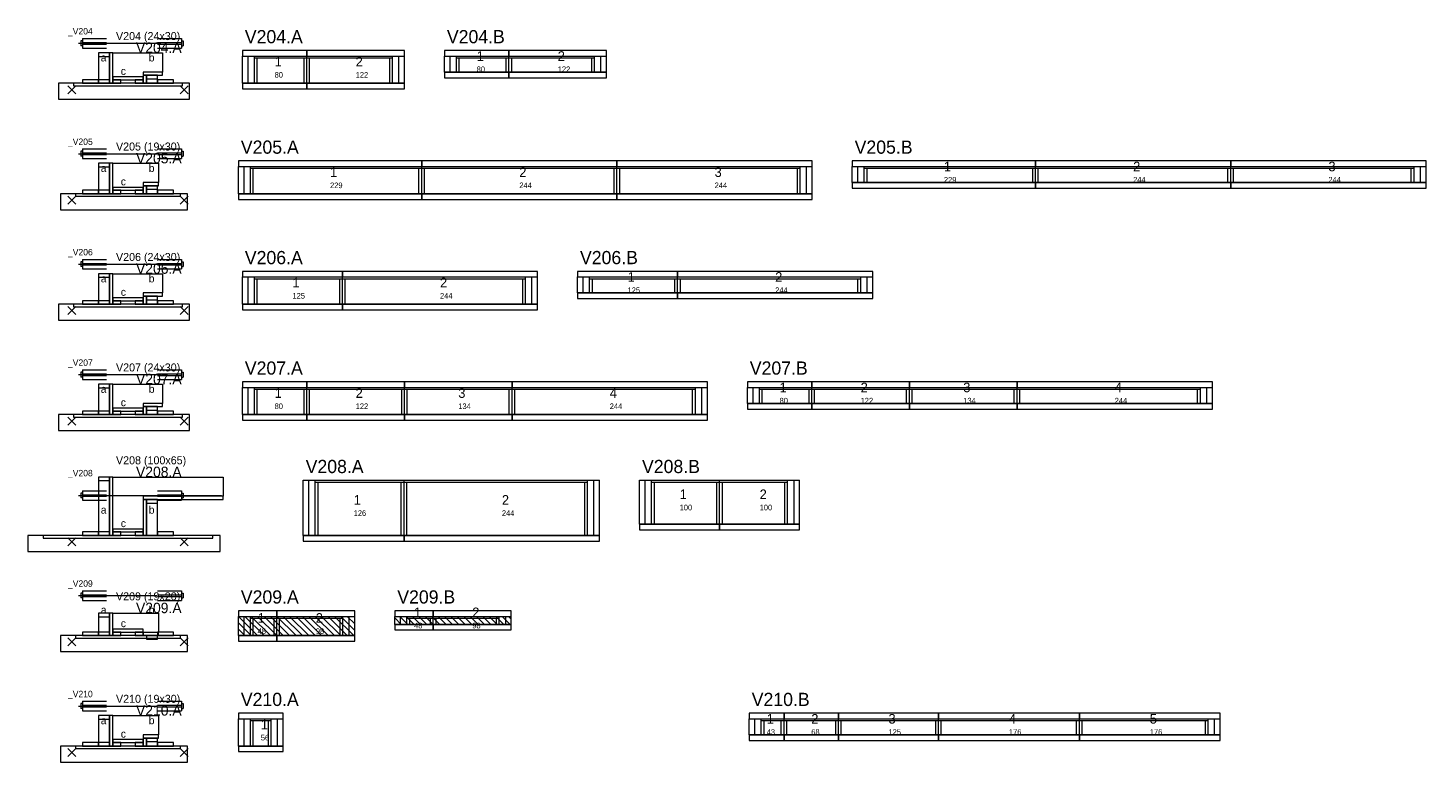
# Model space of a CAD drawing. Header units: metres. Extents: x -10 to 74425, y -2037 to 26.
# Drawn here: x 25962 to 27709, y -2008 to -1091 of the extents above; entities that cross this region are included whole.
import ezdxf

# ---------------------------------------------------------------- set-up
doc = ezdxf.new("R2010")
doc.units = ezdxf.units.M
doc.layers.add('LABELS', color=3, linetype='Continuous')
doc.layers.add('VIGAS', color=7, linetype='Continuous')

msp = doc.modelspace()

# ---------------------------------------------------------------- linework, layer by layer
at = {"layer": 'VIGAS'}
for p, q in [((26024.8, -1110), (26127.8, -1110)), ((26027.8, -1107), (26027.8, -1113)), ((26029.8, -1107), (26027.8, -1107)), ((26029.8, -1113), (26027.8, -1113)), ((26029.8, -1104), (26059.8, -1104)), ((26029.8, -1104), (26029.8, -1116)), ((26029.8, -1109), (26059.8, -1109)), ((26029.8, -1111), (26059.8, -1111)), ((26029.8, -1116), (26059.8, -1116)), ((26123.8, -1104), (26153.8, -1104)), ((26123.8, -1109), (26153.8, -1109)), ((26123.8, -1111), (26153.8, -1111)), ((26123.8, -1116), (26153.8, -1116)), ((26153.8, -1104), (26153.8, -1116)), ((26153.8, -1107), (26155.8, -1107)), ((26153.8, -1113), (26155.8, -1113)), ((26155.8, -1107), (26155.8, -1113)), ((26229.8, -1126), (26310.3, -1126)), ((26229.8, -1160), (26229.8, -1126)), ((26236.8, -1160), (26236.8, -1126)), ((26244.8, -1160), (26244.8, -1126)), ((26244.8, -1128.2), (26310.3, -1128.2)), ((26248.3, -1160), (26248.3, -1128.2)), ((26306.8, -1160), (26306.8, -1128.2)), ((26310.3, -1160), (26310.3, -1126)), ((26310.3, -1160), (26310.3, -1126)), ((26310.3, -1126), (26432.3, -1126)), ((26310.3, -1160), (26310.3, -1126)), ((26310.3, -1160), (26310.3, -1126)), ((26310.3, -1160), (26310.3, -1126)), ((26310.3, -1128.2), (26417.3, -1128.2)), ((26313.8, -1160), (26313.8, -1128.2)), ((26413.8, -1160), (26413.8, -1128.2)), ((26417.3, -1160), (26417.3, -1126)), ((26425.3, -1160), (26425.3, -1126)), ((26432.3, -1160), (26432.3, -1126)), ((26482.3, -1126), (26562.8, -1126)), ((26482.3, -1146), (26482.3, -1126)), ((26489.3, -1146), (26489.3, -1126)), ((26497.3, -1146), (26497.3, -1126)), ((26497.3, -1128.2), (26562.8, -1128.2)), ((26500.8, -1146), (26500.8, -1128.2)), ((26559.3, -1146), (26559.3, -1128.2)), ((26562.8, -1146), (26562.8, -1126)), ((26562.8, -1146), (26562.8, -1126)), ((26562.8, -1126), (26684.8, -1126)), ((26562.8, -1146), (26562.8, -1126)), ((26562.8, -1146), (26562.8, -1126)), ((26562.8, -1146), (26562.8, -1126)), ((26562.8, -1128.2), (26669.8, -1128.2)), ((26566.3, -1146), (26566.3, -1128.2)), ((26666.3, -1146), (26666.3, -1128.2)), ((26669.8, -1146), (26669.8, -1126)), ((26677.8, -1146), (26677.8, -1126)), ((26684.8, -1146), (26684.8, -1126)), ((26482.3, -1146), (26562.8, -1146)), ((26497.3, -1146), (26500.8, -1146)), ((26559.3, -1146), (26562.8, -1146)), ((26562.8, -1146), (26684.8, -1146)), ((26562.8, -1146), (26566.3, -1146)), ((26666.3, -1146), (26669.8, -1146)), ((26011.8, -1173), (26021.8, -1163)), ((26011.8, -1163), (26021.8, -1173)), ((26151.8, -1173), (26161.8, -1163)), ((26151.8, -1163), (26161.8, -1173)), ((26229.8, -1160), (26310.3, -1160)), ((26244.8, -1160), (26248.3, -1160)), ((26306.8, -1160), (26310.3, -1160)), ((26310.3, -1160), (26432.3, -1160)), ((26310.3, -1160), (26313.8, -1160)), ((26413.8, -1160), (26417.3, -1160)), ((26024.8, -1248), (26122.8, -1248)), ((26027.8, -1245), (26027.8, -1251)), ((26029.8, -1245), (26027.8, -1245)), ((26029.8, -1251), (26027.8, -1251)), ((26029.8, -1242), (26059.8, -1242)), ((26029.8, -1242), (26029.8, -1254)), ((26029.8, -1247), (26059.8, -1247)), ((26029.8, -1249), (26059.8, -1249)), ((26029.8, -1254), (26059.8, -1254)), ((26123.8, -1242), (26153.8, -1242)), ((26123.8, -1247), (26153.8, -1247)), ((26123.8, -1249), (26153.8, -1249)), ((26123.8, -1254), (26153.8, -1254)), ((26153.8, -1242), (26153.8, -1254)), ((26153.8, -1245), (26155.8, -1245)), ((26153.8, -1251), (26155.8, -1251)), ((26155.8, -1245), (26155.8, -1251)), ((26224.8, -1264), (26453.8, -1264)), ((26224.8, -1298), (26224.8, -1264)), ((26231.8, -1298), (26231.8, -1264)), ((26239.8, -1298), (26239.8, -1264)), ((26239.8, -1266.2), (26453.8, -1266.2)), ((26243.3, -1298), (26243.3, -1266.2)), ((26450.3, -1298), (26450.3, -1266.2)), ((26453.8, -1298), (26453.8, -1264)), ((26453.8, -1298), (26453.8, -1264)), ((26453.8, -1264), (26697.8, -1264)), ((26453.8, -1298), (26453.8, -1264)), ((26453.8, -1298), (26453.8, -1264)), ((26453.8, -1298), (26453.8, -1264)), ((26453.8, -1266.2), (26697.8, -1266.2)), ((26457.3, -1298), (26457.3, -1266.2)), ((26694.3, -1298), (26694.3, -1266.2)), ((26697.8, -1298), (26697.8, -1264)), ((26697.8, -1298), (26697.8, -1264)), ((26697.8, -1264), (26941.8, -1264)), ((26697.8, -1298), (26697.8, -1264)), ((26697.8, -1298), (26697.8, -1264)), ((26697.8, -1298), (26697.8, -1264)), ((26697.8, -1266.2), (26926.8, -1266.2)), ((26701.3, -1298), (26701.3, -1266.2)), ((26923.3, -1298), (26923.3, -1266.2)), ((26926.8, -1298), (26926.8, -1264)), ((26934.8, -1298), (26934.8, -1264)), ((26941.8, -1298), (26941.8, -1264)), ((26991.8, -1264), (27220.8, -1264)), ((26991.8, -1284), (26991.8, -1264)), ((26998.8, -1284), (26998.8, -1264)), ((27006.8, -1284), (27006.8, -1264)), ((27006.8, -1266.2), (27220.8, -1266.2)), ((27010.3, -1284), (27010.3, -1266.2)), ((27217.3, -1284), (27217.3, -1266.2)), ((27220.8, -1284), (27220.8, -1264)), ((27220.8, -1284), (27220.8, -1264)), ((27220.8, -1264), (27464.8, -1264)), ((27220.8, -1284), (27220.8, -1264)), ((27220.8, -1284), (27220.8, -1264)), ((27220.8, -1284), (27220.8, -1264)), ((27220.8, -1266.2), (27464.8, -1266.2)), ((27224.3, -1284), (27224.3, -1266.2)), ((27461.3, -1284), (27461.3, -1266.2)), ((27464.8, -1284), (27464.8, -1264)), ((27464.8, -1284), (27464.8, -1264)), ((27464.8, -1264), (27708.8, -1264)), ((27464.8, -1284), (27464.8, -1264)), ((27464.8, -1284), (27464.8, -1264)), ((27464.8, -1284), (27464.8, -1264)), ((27464.8, -1266.2), (27693.8, -1266.2)), ((27468.3, -1284), (27468.3, -1266.2)), ((27690.3, -1284), (27690.3, -1266.2)), ((27693.8, -1284), (27693.8, -1264)), ((27701.8, -1284), (27701.8, -1264)), ((27708.8, -1284), (27708.8, -1264)), ((26991.8, -1284), (27220.8, -1284)), ((27006.8, -1284), (27010.3, -1284)), ((27217.3, -1284), (27220.8, -1284)), ((27220.8, -1284), (27464.8, -1284)), ((27220.8, -1284), (27224.3, -1284)), ((27461.3, -1284), (27464.8, -1284)), ((27464.8, -1284), (27708.8, -1284)), ((27464.8, -1284), (27468.3, -1284)), ((27690.3, -1284), (27693.8, -1284)), ((26011.8, -1311), (26021.8, -1301)), ((26011.8, -1301), (26021.8, -1311)), ((26151.8, -1311), (26161.8, -1301)), ((26151.8, -1301), (26161.8, -1311)), ((26224.8, -1298), (26453.8, -1298)), ((26239.8, -1298), (26243.3, -1298)), ((26450.3, -1298), (26453.8, -1298)), ((26453.8, -1298), (26697.8, -1298)), ((26453.8, -1298), (26457.3, -1298)), ((26694.3, -1298), (26697.8, -1298)), ((26697.8, -1298), (26941.8, -1298)), ((26697.8, -1298), (26701.3, -1298)), ((26923.3, -1298), (26926.8, -1298)), ((26029.8, -1380), (26059.8, -1380)), ((26029.8, -1380), (26029.8, -1392)), ((26123.8, -1380), (26153.8, -1380)), ((26153.8, -1380), (26153.8, -1392)), ((26024.8, -1386), (26127.8, -1386)), ((26027.8, -1383), (26027.8, -1389)), ((26029.8, -1383), (26027.8, -1383)), ((26029.8, -1389), (26027.8, -1389)), ((26029.8, -1385), (26059.8, -1385)), ((26029.8, -1387), (26059.8, -1387)), ((26029.8, -1392), (26059.8, -1392)), ((26123.8, -1385), (26153.8, -1385)), ((26123.8, -1387), (26153.8, -1387)), ((26123.8, -1392), (26153.8, -1392)), ((26153.8, -1383), (26155.8, -1383)), ((26153.8, -1389), (26155.8, -1389)), ((26155.8, -1383), (26155.8, -1389)), ((26229.8, -1402), (26354.8, -1402)), ((26229.8, -1436), (26229.8, -1402)), ((26236.8, -1436), (26236.8, -1402)), ((26244.8, -1436), (26244.8, -1402)), ((26244.8, -1404.2), (26354.8, -1404.2)), ((26248.3, -1436), (26248.3, -1404.2)), ((26351.3, -1436), (26351.3, -1404.2)), ((26354.8, -1436), (26354.8, -1402)), ((26354.8, -1436), (26354.8, -1402)), ((26354.8, -1402), (26598.6, -1402)), ((26354.8, -1436), (26354.8, -1402)), ((26354.8, -1436), (26354.8, -1402)), ((26354.8, -1436), (26354.8, -1402)), ((26354.8, -1404.2), (26583.6, -1404.2)), ((26358.3, -1436), (26358.3, -1404.2)), ((26580.1, -1436), (26580.1, -1404.2)), ((26583.6, -1436), (26583.6, -1402)), ((26591.6, -1436), (26591.6, -1402)), ((26598.6, -1436), (26598.6, -1402)), ((26648.6, -1402), (26773.6, -1402)), ((26648.6, -1422), (26648.6, -1402)), ((26655.6, -1422), (26655.6, -1402)), ((26663.6, -1422), (26663.6, -1402)), ((26663.6, -1404.2), (26773.6, -1404.2)), ((26667.1, -1422), (26667.1, -1404.2)), ((26770.1, -1422), (26770.1, -1404.2)), ((26773.6, -1422), (26773.6, -1402)), ((26773.6, -1422), (26773.6, -1402)), ((26773.6, -1402), (27017.4, -1402)), ((26773.6, -1422), (26773.6, -1402)), ((26773.6, -1422), (26773.6, -1402)), ((26773.6, -1422), (26773.6, -1402)), ((26773.6, -1404.2), (27002.4, -1404.2)), ((26777.1, -1422), (26777.1, -1404.2)), ((26998.9, -1422), (26998.9, -1404.2)), ((27002.4, -1422), (27002.4, -1402)), ((27010.4, -1422), (27010.4, -1402)), ((27017.4, -1422), (27017.4, -1402)), ((26648.6, -1422), (26773.6, -1422)), ((26663.6, -1422), (26667.1, -1422)), ((26770.1, -1422), (26773.6, -1422)), ((26773.6, -1422), (27017.4, -1422)), ((26773.6, -1422), (26777.1, -1422)), ((26998.9, -1422), (27002.4, -1422)), ((26011.8, -1449), (26021.8, -1439)), ((26011.8, -1439), (26021.8, -1449)), ((26151.8, -1449), (26161.8, -1439)), ((26151.8, -1439), (26161.8, -1449)), ((26229.8, -1436), (26354.8, -1436)), ((26244.8, -1436), (26248.3, -1436)), ((26351.3, -1436), (26354.8, -1436)), ((26354.8, -1436), (26598.6, -1436)), ((26354.8, -1436), (26358.3, -1436)), ((26580.1, -1436), (26583.6, -1436)), ((26029.8, -1518), (26059.8, -1518)), ((26029.8, -1518), (26029.8, -1530)), ((26123.8, -1518), (26153.8, -1518)), ((26153.8, -1518), (26153.8, -1530)), ((26024.8, -1524), (26127.8, -1524)), ((26027.8, -1521), (26027.8, -1527)), ((26029.8, -1521), (26027.8, -1521)), ((26029.8, -1527), (26027.8, -1527)), ((26029.8, -1523), (26059.8, -1523)), ((26029.8, -1525), (26059.8, -1525)), ((26029.8, -1530), (26059.8, -1530)), ((26123.8, -1523), (26153.8, -1523)), ((26123.8, -1525), (26153.8, -1525)), ((26123.8, -1530), (26153.8, -1530)), ((26153.8, -1521), (26155.8, -1521)), ((26153.8, -1527), (26155.8, -1527)), ((26155.8, -1521), (26155.8, -1527)), ((26229.8, -1540), (26310.3, -1540)), ((26229.8, -1574), (26229.8, -1540)), ((26236.8, -1574), (26236.8, -1540)), ((26244.8, -1574), (26244.8, -1540)), ((26244.8, -1542.2), (26310.3, -1542.2)), ((26248.3, -1574), (26248.3, -1542.2)), ((26306.8, -1574), (26306.8, -1542.2)), ((26310.3, -1574), (26310.3, -1540)), ((26310.3, -1574), (26310.3, -1540)), ((26310.3, -1540), (26432.3, -1540)), ((26310.3, -1574), (26310.3, -1540)), ((26310.3, -1574), (26310.3, -1540)), ((26310.3, -1574), (26310.3, -1540)), ((26310.3, -1542.2), (26432.3, -1542.2)), ((26313.8, -1574), (26313.8, -1542.2)), ((26428.8, -1574), (26428.8, -1542.2)), ((26432.3, -1574), (26432.3, -1540)), ((26432.3, -1574), (26432.3, -1540)), ((26432.3, -1540), (26566.8, -1540)), ((26432.3, -1574), (26432.3, -1540)), ((26432.3, -1574), (26432.3, -1540)), ((26432.3, -1574), (26432.3, -1540)), ((26432.3, -1542.2), (26566.8, -1542.2)), ((26435.8, -1574), (26435.8, -1542.2)), ((26563.3, -1574), (26563.3, -1542.2)), ((26566.8, -1574), (26566.8, -1540)), ((26566.8, -1574), (26566.8, -1540)), ((26566.8, -1540), (26810.8, -1540)), ((26566.8, -1574), (26566.8, -1540)), ((26566.8, -1574), (26566.8, -1540)), ((26566.8, -1574), (26566.8, -1540)), ((26566.8, -1542.2), (26795.8, -1542.2)), ((26570.3, -1574), (26570.3, -1542.2)), ((26792.3, -1574), (26792.3, -1542.2)), ((26795.8, -1574), (26795.8, -1540)), ((26803.8, -1574), (26803.8, -1540)), ((26810.8, -1574), (26810.8, -1540)), ((26860.8, -1540), (26941.3, -1540)), ((26860.8, -1560), (26860.8, -1540)), ((26867.8, -1560), (26867.8, -1540)), ((26875.8, -1560), (26875.8, -1540)), ((26875.8, -1542.2), (26941.3, -1542.2)), ((26879.3, -1560), (26879.3, -1542.2)), ((26937.8, -1560), (26937.8, -1542.2)), ((26941.3, -1560), (26941.3, -1540)), ((26941.3, -1560), (26941.3, -1540)), ((26941.3, -1540), (27063.3, -1540)), ((26941.3, -1560), (26941.3, -1540)), ((26941.3, -1560), (26941.3, -1540)), ((26941.3, -1560), (26941.3, -1540)), ((26941.3, -1542.2), (27063.3, -1542.2)), ((26944.8, -1560), (26944.8, -1542.2)), ((27059.8, -1560), (27059.8, -1542.2)), ((27063.3, -1560), (27063.3, -1540)), ((27063.3, -1560), (27063.3, -1540)), ((27063.3, -1540), (27197.8, -1540)), ((27063.3, -1560), (27063.3, -1540)), ((27063.3, -1560), (27063.3, -1540)), ((27063.3, -1560), (27063.3, -1540)), ((27063.3, -1542.2), (27197.8, -1542.2)), ((27066.8, -1560), (27066.8, -1542.2)), ((27194.3, -1560), (27194.3, -1542.2)), ((27197.8, -1560), (27197.8, -1540)), ((27197.8, -1560), (27197.8, -1540)), ((27197.8, -1540), (27441.8, -1540)), ((27197.8, -1560), (27197.8, -1540)), ((27197.8, -1560), (27197.8, -1540)), ((27197.8, -1560), (27197.8, -1540)), ((27197.8, -1542.2), (27426.8, -1542.2)), ((27201.3, -1560), (27201.3, -1542.2)), ((27423.3, -1560), (27423.3, -1542.2)), ((27426.8, -1560), (27426.8, -1540)), ((27434.8, -1560), (27434.8, -1540)), ((27441.8, -1560), (27441.8, -1540)), ((26860.8, -1560), (26941.3, -1560)), ((26875.8, -1560), (26879.3, -1560)), ((26937.8, -1560), (26941.3, -1560)), ((26941.3, -1560), (27063.3, -1560)), ((26941.3, -1560), (26944.8, -1560)), ((27059.8, -1560), (27063.3, -1560)), ((27063.3, -1560), (27197.8, -1560)), ((27063.3, -1560), (27066.8, -1560)), ((27194.3, -1560), (27197.8, -1560)), ((27197.8, -1560), (27441.8, -1560)), ((27197.8, -1560), (27201.3, -1560)), ((27423.3, -1560), (27426.8, -1560)), ((26011.8, -1587), (26021.8, -1577)), ((26011.8, -1577), (26021.8, -1587)), ((26151.8, -1587), (26161.8, -1577)), ((26151.8, -1577), (26161.8, -1587)), ((26229.8, -1574), (26310.3, -1574)), ((26244.8, -1574), (26248.3, -1574)), ((26306.8, -1574), (26310.3, -1574)), ((26310.3, -1574), (26432.3, -1574)), ((26310.3, -1574), (26313.8, -1574)), ((26428.8, -1574), (26432.3, -1574)), ((26432.3, -1574), (26566.8, -1574)), ((26432.3, -1574), (26435.8, -1574)), ((26563.3, -1574), (26566.8, -1574)), ((26566.8, -1574), (26810.8, -1574)), ((26566.8, -1574), (26570.3, -1574)), ((26792.3, -1574), (26795.8, -1574)), ((26305.8, -1656), (26431.8, -1656)), ((26305.8, -1725), (26305.8, -1656)), ((26312.8, -1725), (26312.8, -1656)), ((26320.8, -1725), (26320.8, -1656)), ((26320.8, -1658.2), (26431.8, -1658.2)), ((26324.3, -1725), (26324.3, -1658.2)), ((26428.3, -1725), (26428.3, -1658.2)), ((26431.8, -1725), (26431.8, -1656)), ((26431.8, -1725), (26431.8, -1656)), ((26431.8, -1656), (26676.1, -1656)), ((26431.8, -1725), (26431.8, -1656)), ((26431.8, -1725), (26431.8, -1656)), ((26431.8, -1725), (26431.8, -1656)), ((26431.8, -1658.2), (26661.1, -1658.2)), ((26435.3, -1725), (26435.3, -1658.2)), ((26657.6, -1725), (26657.6, -1658.2)), ((26661.1, -1725), (26661.1, -1656)), ((26669.1, -1725), (26669.1, -1656)), ((26676.1, -1725), (26676.1, -1656)), ((26726.1, -1656), (26826.1, -1656)), ((26726.1, -1711), (26726.1, -1656)), ((26733.1, -1711), (26733.1, -1656)), ((26741.1, -1711), (26741.1, -1656)), ((26741.1, -1658.2), (26826.1, -1658.2)), ((26744.6, -1711), (26744.6, -1658.2)), ((26822.6, -1711), (26822.6, -1658.2)), ((26826.1, -1711), (26826.1, -1656)), ((26826.1, -1711), (26826.1, -1656)), ((26826.1, -1656), (26926.1, -1656)), ((26826.1, -1711), (26826.1, -1656)), ((26826.1, -1711), (26826.1, -1656)), ((26826.1, -1711), (26826.1, -1656)), ((26826.1, -1658.2), (26911.1, -1658.2)), ((26829.6, -1711), (26829.6, -1658.2)), ((26907.6, -1711), (26907.6, -1658.2)), ((26911.1, -1711), (26911.1, -1656)), ((26919.1, -1711), (26919.1, -1656)), ((26926.1, -1711), (26926.1, -1656)), ((26024.8, -1675), (26203.8, -1675)), ((26027.8, -1672), (26027.8, -1678)), ((26029.8, -1672), (26027.8, -1672)), ((26029.8, -1669), (26059.8, -1669)), ((26029.8, -1669), (26029.8, -1681)), ((26029.8, -1674), (26059.8, -1674)), ((26029.8, -1676), (26059.8, -1676)), ((26123.8, -1669), (26153.8, -1669)), ((26123.8, -1674), (26153.8, -1674)), ((26123.8, -1676), (26153.8, -1676)), ((26153.8, -1669), (26153.8, -1681)), ((26153.8, -1672), (26155.8, -1672)), ((26155.8, -1672), (26155.8, -1678)), ((26029.8, -1678), (26027.8, -1678)), ((26029.8, -1681), (26059.8, -1681)), ((26123.8, -1681), (26153.8, -1681)), ((26153.8, -1678), (26155.8, -1678)), ((26726.1, -1711), (26826.1, -1711)), ((26741.1, -1711), (26744.6, -1711)), ((26822.6, -1711), (26826.1, -1711)), ((26826.1, -1711), (26926.1, -1711)), ((26826.1, -1711), (26829.6, -1711)), ((26907.6, -1711), (26911.1, -1711)), ((26011.8, -1738), (26021.8, -1728)), ((26011.8, -1728), (26021.8, -1738)), ((26151.8, -1738), (26161.8, -1728)), ((26151.8, -1728), (26161.8, -1738)), ((26305.8, -1725), (26431.8, -1725)), ((26320.8, -1725), (26324.3, -1725)), ((26428.3, -1725), (26431.8, -1725)), ((26431.8, -1725), (26676.1, -1725)), ((26431.8, -1725), (26435.3, -1725)), ((26657.6, -1725), (26661.1, -1725)), ((26027.8, -1797), (26027.8, -1803)), ((26029.8, -1797), (26027.8, -1797)), ((26029.8, -1794), (26059.8, -1794)), ((26029.8, -1794), (26029.8, -1806)), ((26029.8, -1799), (26059.8, -1799)), ((26123.8, -1794), (26153.8, -1794)), ((26123.8, -1799), (26153.8, -1799)), ((26153.8, -1794), (26153.8, -1806)), ((26153.8, -1797), (26155.8, -1797)), ((26155.8, -1797), (26155.8, -1803)), ((26024.8, -1800), (26122.8, -1800)), ((26029.8, -1803), (26027.8, -1803)), ((26029.8, -1801), (26059.8, -1801)), ((26029.8, -1806), (26059.8, -1806)), ((26123.8, -1801), (26153.8, -1801)), ((26123.8, -1806), (26153.8, -1806)), ((26153.8, -1803), (26155.8, -1803)), ((26224.8, -1826), (26272.8, -1826)), ((26224.8, -1850), (26224.8, -1826)), ((26248.8, -1850), (26224.8, -1826)), ((26240.8, -1850), (26224.8, -1834)), ((26231.8, -1850), (26231.8, -1826)), ((26256.8, -1850), (26232.8, -1826)), ((26239.8, -1850), (26239.8, -1826)), ((26239.8, -1828.2), (26272.8, -1828.2)), ((26264.8, -1850), (26240.8, -1826)), ((26243.3, -1850), (26243.3, -1828.2)), ((26272.8, -1850), (26248.8, -1826)), ((26272.8, -1842), (26256.8, -1826)), ((26272.8, -1834), (26264.8, -1826)), ((26269.3, -1850), (26269.3, -1828.2)), ((26272.8, -1850), (26272.8, -1826)), ((26272.8, -1850), (26272.8, -1826)), ((26272.8, -1826), (26370.3, -1826)), ((26272.8, -1850), (26272.8, -1826)), ((26272.8, -1850), (26272.8, -1826)), ((26272.8, -1850), (26272.8, -1826)), ((26272.8, -1826), (26272.8, -1826)), ((26296.8, -1850), (26272.8, -1826)), ((26272.8, -1828.2), (26355.3, -1828.2)), ((26288.8, -1850), (26272.8, -1834)), ((26276.3, -1850), (26276.3, -1828.2)), ((26304.8, -1850), (26280.8, -1826)), ((26312.8, -1850), (26288.8, -1826)), ((26320.8, -1850), (26296.8, -1826)), ((26328.8, -1850), (26304.8, -1826)), ((26336.8, -1850), (26312.8, -1826)), ((26344.8, -1850), (26320.8, -1826)), ((26352.8, -1850), (26328.8, -1826)), ((26360.8, -1850), (26336.8, -1826)), ((26368.8, -1850), (26344.8, -1826)), ((26351.8, -1850), (26351.8, -1828.2)), ((26370.3, -1843.5), (26352.8, -1826)), ((26355.3, -1850), (26355.3, -1826)), ((26370.3, -1835.5), (26360.8, -1826)), ((26363.3, -1850), (26363.3, -1826)), ((26370.3, -1827.5), (26368.8, -1826)), ((26370.3, -1850), (26370.3, -1826)), ((26420.3, -1826), (26468.3, -1826)), ((26420.3, -1836), (26420.3, -1826)), ((26428.3, -1836), (26420.3, -1828)), ((26436.3, -1836), (26426.3, -1826)), ((26427.3, -1836), (26427.3, -1826)), ((26444.3, -1836), (26434.3, -1826)), ((26435.3, -1836), (26435.3, -1826)), ((26435.3, -1828.2), (26468.3, -1828.2)), ((26438.8, -1836), (26438.8, -1828.2)), ((26452.3, -1836), (26442.3, -1826)), ((26460.3, -1836), (26450.3, -1826)), ((26468.3, -1836), (26458.3, -1826)), ((26464.8, -1836), (26464.8, -1828.2)), ((26468.3, -1828), (26466.3, -1826)), ((26468.3, -1836), (26468.3, -1826)), ((26468.3, -1836), (26468.3, -1826)), ((26468.3, -1826), (26565.8, -1826)), ((26468.3, -1836), (26468.3, -1826)), ((26468.3, -1836), (26468.3, -1826)), ((26468.3, -1836), (26468.3, -1826)), ((26476.3, -1836), (26468.3, -1828)), ((26468.3, -1828.2), (26550.8, -1828.2)), ((26471.8, -1836), (26471.8, -1828.2)), ((26484.3, -1836), (26474.3, -1826)), ((26492.3, -1836), (26482.3, -1826)), ((26500.3, -1836), (26490.3, -1826)), ((26508.3, -1836), (26498.3, -1826)), ((26516.3, -1836), (26506.3, -1826)), ((26524.3, -1836), (26514.3, -1826)), ((26532.3, -1836), (26522.3, -1826)), ((26540.3, -1836), (26530.3, -1826)), ((26548.3, -1836), (26538.3, -1826)), ((26556.3, -1836), (26546.3, -1826)), ((26547.3, -1836), (26547.3, -1828.2)), ((26550.8, -1836), (26550.8, -1826)), ((26564.3, -1836), (26554.3, -1826)), ((26558.8, -1836), (26558.8, -1826)), ((26565.8, -1829.5), (26562.3, -1826)), ((26565.8, -1836), (26565.8, -1826)), ((26232.8, -1850), (26224.8, -1842)), ((26224.8, -1850), (26272.8, -1850)), ((26224.8, -1850), (26224.8, -1850)), ((26239.8, -1850), (26243.3, -1850)), ((26269.3, -1850), (26272.8, -1850)), ((26280.8, -1850), (26272.8, -1842)), ((26272.8, -1850), (26370.3, -1850)), ((26272.8, -1850), (26276.3, -1850)), ((26272.8, -1850), (26272.8, -1850)), ((26351.8, -1850), (26355.3, -1850)), ((26420.3, -1836), (26468.3, -1836)), ((26420.3, -1836), (26420.3, -1836)), ((26435.3, -1836), (26438.8, -1836)), ((26464.8, -1836), (26468.3, -1836)), ((26468.3, -1836), (26565.8, -1836)), ((26468.3, -1836), (26471.8, -1836)), ((26468.3, -1836), (26468.3, -1836)), ((26547.3, -1836), (26550.8, -1836)), ((26011.8, -1863), (26021.8, -1853)), ((26011.8, -1853), (26021.8, -1863)), ((26151.8, -1863), (26161.8, -1853)), ((26151.8, -1853), (26161.8, -1863)), ((26024.8, -1938), (26122.8, -1938)), ((26027.8, -1935), (26027.8, -1941)), ((26029.8, -1935), (26027.8, -1935)), ((26029.8, -1932), (26059.8, -1932)), ((26029.8, -1932), (26029.8, -1944)), ((26029.8, -1937), (26059.8, -1937)), ((26029.8, -1939), (26059.8, -1939)), ((26123.8, -1932), (26153.8, -1932)), ((26123.8, -1937), (26153.8, -1937)), ((26123.8, -1939), (26153.8, -1939)), ((26153.8, -1932), (26153.8, -1944)), ((26153.8, -1935), (26155.8, -1935)), ((26155.8, -1935), (26155.8, -1941)), ((26029.8, -1941), (26027.8, -1941)), ((26029.8, -1944), (26059.8, -1944)), ((26123.8, -1944), (26153.8, -1944)), ((26153.8, -1941), (26155.8, -1941)), ((26224.8, -1954), (26280.8, -1954)), ((26224.8, -1988), (26224.8, -1954)), ((26231.8, -1988), (26231.8, -1954)), ((26239.8, -1988), (26239.8, -1954)), ((26239.8, -1956.2), (26265.8, -1956.2)), ((26243.3, -1988), (26243.3, -1956.2)), ((26262.3, -1988), (26262.3, -1956.2)), ((26265.8, -1988), (26265.8, -1954)), ((26273.8, -1988), (26273.8, -1954)), ((26280.8, -1988), (26280.8, -1954)), ((26863.2, -1954), (26906.6, -1954)), ((26863.2, -1974), (26863.2, -1954)), ((26870.2, -1974), (26870.2, -1954)), ((26878.2, -1974), (26878.2, -1954)), ((26878.2, -1956.2), (26906.6, -1956.2)), ((26881.7, -1974), (26881.7, -1956.2)), ((26903.1, -1974), (26903.1, -1956.2)), ((26906.6, -1974), (26906.6, -1954)), ((26906.6, -1974), (26906.6, -1954)), ((26906.6, -1954), (26974.6, -1954)), ((26906.6, -1974), (26906.6, -1954)), ((26906.6, -1974), (26906.6, -1954)), ((26906.6, -1974), (26906.6, -1954)), ((26906.6, -1956.2), (26974.6, -1956.2)), ((26910.1, -1974), (26910.1, -1956.2)), ((26971.1, -1974), (26971.1, -1956.2)), ((26974.6, -1974), (26974.6, -1954)), ((26974.6, -1974), (26974.6, -1954)), ((26974.6, -1954), (27099.6, -1954)), ((26974.6, -1974), (26974.6, -1954)), ((26974.6, -1974), (26974.6, -1954)), ((26974.6, -1974), (26974.6, -1954)), ((26974.6, -1956.2), (27099.6, -1956.2)), ((26978.1, -1974), (26978.1, -1956.2)), ((27096.1, -1974), (27096.1, -1956.2)), ((27099.6, -1974), (27099.6, -1954)), ((27099.6, -1974), (27099.6, -1954)), ((27099.6, -1954), (27275.6, -1954)), ((27099.6, -1974), (27099.6, -1954)), ((27099.6, -1974), (27099.6, -1954)), ((27099.6, -1974), (27099.6, -1954)), ((27099.6, -1956.2), (27275.6, -1956.2)), ((27103.1, -1974), (27103.1, -1956.2)), ((27272.1, -1974), (27272.1, -1956.2)), ((27275.6, -1974), (27275.6, -1954)), ((27275.6, -1974), (27275.6, -1954)), ((27275.6, -1954), (27451.6, -1954)), ((27275.6, -1974), (27275.6, -1954)), ((27275.6, -1974), (27275.6, -1954)), ((27275.6, -1974), (27275.6, -1954)), ((27275.6, -1956.2), (27436.6, -1956.2)), ((27279.1, -1974), (27279.1, -1956.2)), ((27433.1, -1974), (27433.1, -1956.2)), ((27436.6, -1974), (27436.6, -1954)), ((27444.6, -1974), (27444.6, -1954)), ((27451.6, -1974), (27451.6, -1954)), ((26863.2, -1974), (26906.6, -1974)), ((26878.2, -1974), (26881.7, -1974)), ((26903.1, -1974), (26906.6, -1974)), ((26906.6, -1974), (26974.6, -1974)), ((26906.6, -1974), (26910.1, -1974)), ((26971.1, -1974), (26974.6, -1974)), ((26974.6, -1974), (27099.6, -1974)), ((26974.6, -1974), (26978.1, -1974)), ((27096.1, -1974), (27099.6, -1974)), ((27099.6, -1974), (27275.6, -1974)), ((27099.6, -1974), (27103.1, -1974)), ((27272.1, -1974), (27275.6, -1974)), ((27275.6, -1974), (27451.6, -1974)), ((27275.6, -1974), (27279.1, -1974)), ((27433.1, -1974), (27436.6, -1974)), ((26011.8, -2001), (26021.8, -1991)), ((26011.8, -1991), (26021.8, -2001)), ((26151.8, -2001), (26161.8, -1991)), ((26151.8, -1991), (26161.8, -2001)), ((26224.8, -1988), (26280.8, -1988)), ((26239.8, -1988), (26243.3, -1988)), ((26262.3, -1988), (26265.8, -1988))]:
    msp.add_line(p, q, dxfattribs=at)
for points in [[(26049.8, -1160), (26063.8, -1160), (26063.8, -1122), (26049.8, -1122)], [(26049.8, -1126.4), (26063.8, -1126.4), (26063.8, -1122), (26049.8, -1122)], [(26063.8, -1160), (26067.8, -1160), (26067.8, -1122), (26063.8, -1122)], [(26067.8, -1152), (26067.8, -1122), (26129.8, -1122), (26129.8, -1146), (26105.8, -1146), (26105.8, -1152)], [(26229.8, -1126), (26310.3, -1126), (26310.3, -1119), (26229.8, -1119)], [(26310.3, -1126), (26432.3, -1126), (26432.3, -1119), (26310.3, -1119)], [(26482.3, -1126), (26562.8, -1126), (26562.8, -1119), (26482.3, -1119)], [(26562.8, -1126), (26684.8, -1126), (26684.8, -1119), (26562.8, -1119)], [(26067.8, -1155.6), (26105.8, -1155.6), (26105.8, -1152), (26067.8, -1152)], [(26105.8, -1150), (26129.8, -1150), (26129.8, -1146), (26105.8, -1146)], [(26105.8, -1160), (26109.8, -1160), (26109.8, -1150), (26105.8, -1150)], [(26109.8, -1160), (26123.8, -1160), (26123.8, -1150), (26109.8, -1150)], [(26109.8, -1154.4), (26123.8, -1154.4), (26123.8, -1150), (26109.8, -1150)], [(26482.3, -1153), (26562.8, -1153), (26562.8, -1146), (26482.3, -1146)], [(26562.8, -1153), (26684.8, -1153), (26684.8, -1146), (26562.8, -1146)], [(25999.8, -1180), (26163.8, -1180), (26163.8, -1160), (25999.8, -1160)], [(26018.8, -1163.2), (26154.8, -1163.2), (26154.8, -1160), (26018.8, -1160)], [(26029.8, -1160), (26049.8, -1160), (26049.8, -1155.6), (26029.8, -1155.6)], [(26049.8, -1160), (26063.8, -1160), (26063.8, -1155.6), (26049.8, -1155.6)], [(26067.8, -1160), (26077.8, -1160), (26077.8, -1155.6), (26067.8, -1155.6)], [(26095.8, -1160), (26105.8, -1160), (26105.8, -1155.6), (26095.8, -1155.6)], [(26123.8, -1160), (26143.8, -1160), (26143.8, -1155.6), (26123.8, -1155.6)], [(26229.8, -1167), (26310.3, -1167), (26310.3, -1160), (26229.8, -1160)], [(26310.3, -1167), (26432.3, -1167), (26432.3, -1160), (26310.3, -1160)], [(26224.8, -1264), (26453.8, -1264), (26453.8, -1257), (26224.8, -1257)], [(26453.8, -1264), (26697.8, -1264), (26697.8, -1257), (26453.8, -1257)], [(26697.8, -1264), (26941.8, -1264), (26941.8, -1257), (26697.8, -1257)], [(26991.8, -1264), (27220.8, -1264), (27220.8, -1257), (26991.8, -1257)], [(27220.8, -1264), (27464.8, -1264), (27464.8, -1257), (27220.8, -1257)], [(27464.8, -1264), (27708.8, -1264), (27708.8, -1257), (27464.8, -1257)], [(26049.8, -1298), (26063.8, -1298), (26063.8, -1260), (26049.8, -1260)], [(26049.8, -1264.4), (26063.8, -1264.4), (26063.8, -1260), (26049.8, -1260)], [(26063.8, -1298), (26067.8, -1298), (26067.8, -1260), (26063.8, -1260)], [(26067.8, -1290), (26067.8, -1260), (26124.8, -1260), (26124.8, -1284), (26105.8, -1284), (26105.8, -1290)], [(26067.8, -1293.6), (26105.8, -1293.6), (26105.8, -1290), (26067.8, -1290)], [(26105.8, -1288), (26124.8, -1288), (26124.8, -1284), (26105.8, -1284)], [(26105.8, -1298), (26109.8, -1298), (26109.8, -1288), (26105.8, -1288)], [(26109.8, -1298), (26123.8, -1298), (26123.8, -1288), (26109.8, -1288)], [(26109.8, -1292.4), (26123.8, -1292.4), (26123.8, -1288), (26109.8, -1288)], [(26991.8, -1291), (27220.8, -1291), (27220.8, -1284), (26991.8, -1284)], [(27220.8, -1291), (27464.8, -1291), (27464.8, -1284), (27220.8, -1284)], [(27464.8, -1291), (27708.8, -1291), (27708.8, -1284), (27464.8, -1284)], [(26002.3, -1318), (26161.3, -1318), (26161.3, -1298), (26002.3, -1298)], [(26021.3, -1301.2), (26152.3, -1301.2), (26152.3, -1298), (26021.3, -1298)], [(26029.8, -1298), (26049.8, -1298), (26049.8, -1293.6), (26029.8, -1293.6)], [(26049.8, -1298), (26063.8, -1298), (26063.8, -1293.6), (26049.8, -1293.6)], [(26067.8, -1298), (26077.8, -1298), (26077.8, -1293.6), (26067.8, -1293.6)], [(26095.8, -1298), (26105.8, -1298), (26105.8, -1293.6), (26095.8, -1293.6)], [(26123.8, -1298), (26143.8, -1298), (26143.8, -1293.6), (26123.8, -1293.6)], [(26224.8, -1305), (26453.8, -1305), (26453.8, -1298), (26224.8, -1298)], [(26453.8, -1305), (26697.8, -1305), (26697.8, -1298), (26453.8, -1298)], [(26697.8, -1305), (26941.8, -1305), (26941.8, -1298), (26697.8, -1298)], [(26229.8, -1402), (26354.8, -1402), (26354.8, -1395), (26229.8, -1395)], [(26354.8, -1402), (26598.6, -1402), (26598.6, -1395), (26354.8, -1395)], [(26648.6, -1402), (26773.6, -1402), (26773.6, -1395), (26648.6, -1395)], [(26773.6, -1402), (27017.4, -1402), (27017.4, -1395), (26773.6, -1395)], [(26049.8, -1436), (26063.8, -1436), (26063.8, -1398), (26049.8, -1398)], [(26049.8, -1402.4), (26063.8, -1402.4), (26063.8, -1398), (26049.8, -1398)], [(26063.8, -1436), (26067.8, -1436), (26067.8, -1398), (26063.8, -1398)], [(26067.8, -1428), (26067.8, -1398), (26129.8, -1398), (26129.8, -1422), (26105.8, -1422), (26105.8, -1428)], [(26029.8, -1436), (26049.8, -1436), (26049.8, -1431.6), (26029.8, -1431.6)], [(26049.8, -1436), (26063.8, -1436), (26063.8, -1431.6), (26049.8, -1431.6)], [(26067.8, -1431.6), (26105.8, -1431.6), (26105.8, -1428), (26067.8, -1428)], [(26067.8, -1436), (26077.8, -1436), (26077.8, -1431.6), (26067.8, -1431.6)], [(26095.8, -1436), (26105.8, -1436), (26105.8, -1431.6), (26095.8, -1431.6)], [(26105.8, -1426), (26129.8, -1426), (26129.8, -1422), (26105.8, -1422)], [(26105.8, -1436), (26109.8, -1436), (26109.8, -1426), (26105.8, -1426)], [(26109.8, -1436), (26123.8, -1436), (26123.8, -1426), (26109.8, -1426)], [(26109.8, -1430.4), (26123.8, -1430.4), (26123.8, -1426), (26109.8, -1426)], [(26123.8, -1436), (26143.8, -1436), (26143.8, -1431.6), (26123.8, -1431.6)], [(26648.6, -1429), (26773.6, -1429), (26773.6, -1422), (26648.6, -1422)], [(26773.6, -1429), (27017.4, -1429), (27017.4, -1422), (26773.6, -1422)], [(25999.8, -1456), (26163.8, -1456), (26163.8, -1436), (25999.8, -1436)], [(26018.8, -1439.2), (26154.8, -1439.2), (26154.8, -1436), (26018.8, -1436)], [(26229.8, -1443), (26354.8, -1443), (26354.8, -1436), (26229.8, -1436)], [(26354.8, -1443), (26598.6, -1443), (26598.6, -1436), (26354.8, -1436)], [(26049.8, -1574), (26063.8, -1574), (26063.8, -1536), (26049.8, -1536)], [(26049.8, -1540.4), (26063.8, -1540.4), (26063.8, -1536), (26049.8, -1536)], [(26063.8, -1574), (26067.8, -1574), (26067.8, -1536), (26063.8, -1536)], [(26067.8, -1566), (26067.8, -1536), (26129.8, -1536), (26129.8, -1560), (26105.8, -1560), (26105.8, -1566)], [(26229.8, -1540), (26310.3, -1540), (26310.3, -1533), (26229.8, -1533)], [(26310.3, -1540), (26432.3, -1540), (26432.3, -1533), (26310.3, -1533)], [(26432.3, -1540), (26566.8, -1540), (26566.8, -1533), (26432.3, -1533)], [(26566.8, -1540), (26810.8, -1540), (26810.8, -1533), (26566.8, -1533)], [(26860.8, -1540), (26941.3, -1540), (26941.3, -1533), (26860.8, -1533)], [(26941.3, -1540), (27063.3, -1540), (27063.3, -1533), (26941.3, -1533)], [(27063.3, -1540), (27197.8, -1540), (27197.8, -1533), (27063.3, -1533)], [(27197.8, -1540), (27441.8, -1540), (27441.8, -1533), (27197.8, -1533)], [(26029.8, -1574), (26049.8, -1574), (26049.8, -1569.6), (26029.8, -1569.6)], [(26049.8, -1574), (26063.8, -1574), (26063.8, -1569.6), (26049.8, -1569.6)], [(26067.8, -1569.6), (26105.8, -1569.6), (26105.8, -1566), (26067.8, -1566)], [(26067.8, -1574), (26077.8, -1574), (26077.8, -1569.6), (26067.8, -1569.6)], [(26095.8, -1574), (26105.8, -1574), (26105.8, -1569.6), (26095.8, -1569.6)], [(26105.8, -1564), (26129.8, -1564), (26129.8, -1560), (26105.8, -1560)], [(26105.8, -1574), (26109.8, -1574), (26109.8, -1564), (26105.8, -1564)], [(26109.8, -1574), (26123.8, -1574), (26123.8, -1564), (26109.8, -1564)], [(26109.8, -1568.4), (26123.8, -1568.4), (26123.8, -1564), (26109.8, -1564)], [(26123.8, -1574), (26143.8, -1574), (26143.8, -1569.6), (26123.8, -1569.6)], [(26860.8, -1567), (26941.3, -1567), (26941.3, -1560), (26860.8, -1560)], [(26941.3, -1567), (27063.3, -1567), (27063.3, -1560), (26941.3, -1560)], [(27063.3, -1567), (27197.8, -1567), (27197.8, -1560), (27063.3, -1560)], [(27197.8, -1567), (27441.8, -1567), (27441.8, -1560), (27197.8, -1560)], [(25999.8, -1594), (26163.8, -1594), (26163.8, -1574), (25999.8, -1574)], [(26018.8, -1577.2), (26154.8, -1577.2), (26154.8, -1574), (26018.8, -1574)], [(26229.8, -1581), (26310.3, -1581), (26310.3, -1574), (26229.8, -1574)], [(26310.3, -1581), (26432.3, -1581), (26432.3, -1574), (26310.3, -1574)], [(26432.3, -1581), (26566.8, -1581), (26566.8, -1574), (26432.3, -1574)], [(26566.8, -1581), (26810.8, -1581), (26810.8, -1574), (26566.8, -1574)], [(26049.8, -1725), (26063.8, -1725), (26063.8, -1652), (26049.8, -1652)], [(26049.8, -1656.4), (26063.8, -1656.4), (26063.8, -1652), (26049.8, -1652)], [(26063.8, -1725), (26067.8, -1725), (26067.8, -1652), (26063.8, -1652)], [(26067.8, -1717), (26067.8, -1652), (26205.8, -1652), (26205.8, -1676), (26105.8, -1676), (26105.8, -1717)], [(26105.8, -1680), (26205.8, -1680), (26205.8, -1676), (26105.8, -1676)], [(26105.8, -1725), (26109.8, -1725), (26109.8, -1680), (26105.8, -1680)], [(26109.8, -1725), (26123.8, -1725), (26123.8, -1680), (26109.8, -1680)], [(26109.8, -1684.4), (26123.8, -1684.4), (26123.8, -1680), (26109.8, -1680)], [(26726.1, -1718), (26826.1, -1718), (26826.1, -1711), (26726.1, -1711)], [(26826.1, -1718), (26926.1, -1718), (26926.1, -1711), (26826.1, -1711)], [(25961.8, -1745), (26201.8, -1745), (26201.8, -1725), (25961.8, -1725)], [(25980.8, -1728.2), (26192.8, -1728.2), (26192.8, -1725), (25980.8, -1725)], [(26029.8, -1725), (26049.8, -1725), (26049.8, -1720.6), (26029.8, -1720.6)], [(26049.8, -1725), (26063.8, -1725), (26063.8, -1720.6), (26049.8, -1720.6)], [(26067.8, -1720.6), (26105.8, -1720.6), (26105.8, -1717), (26067.8, -1717)], [(26067.8, -1725), (26077.8, -1725), (26077.8, -1720.6), (26067.8, -1720.6)], [(26095.8, -1725), (26105.8, -1725), (26105.8, -1720.6), (26095.8, -1720.6)], [(26123.8, -1725), (26143.8, -1725), (26143.8, -1720.6), (26123.8, -1720.6)], [(26305.8, -1732), (26431.8, -1732), (26431.8, -1725), (26305.8, -1725)], [(26431.8, -1732), (26676.1, -1732), (26676.1, -1725), (26431.8, -1725)], [(26049.8, -1850), (26063.8, -1850), (26063.8, -1822), (26049.8, -1822)], [(26049.8, -1826.4), (26063.8, -1826.4), (26063.8, -1822), (26049.8, -1822)], [(26063.8, -1850), (26067.8, -1850), (26067.8, -1822), (26063.8, -1822)], [(26067.8, -1842), (26067.8, -1822), (26124.8, -1822), (26124.8, -1846), (26105.8, -1846), (26105.8, -1842)], [(26224.8, -1826), (26272.8, -1826), (26272.8, -1819), (26224.8, -1819)], [(26272.8, -1826), (26370.3, -1826), (26370.3, -1819), (26272.8, -1819)], [(26420.3, -1826), (26468.3, -1826), (26468.3, -1819), (26420.3, -1819)], [(26468.3, -1826), (26565.8, -1826), (26565.8, -1819), (26468.3, -1819)], [(26002.3, -1870), (26161.3, -1870), (26161.3, -1850), (26002.3, -1850)], [(26021.3, -1853.2), (26152.3, -1853.2), (26152.3, -1850), (26021.3, -1850)], [(26029.8, -1850), (26049.8, -1850), (26049.8, -1845.6), (26029.8, -1845.6)], [(26049.8, -1850), (26063.8, -1850), (26063.8, -1845.6), (26049.8, -1845.6)], [(26067.8, -1845.6), (26105.8, -1845.6), (26105.8, -1842), (26067.8, -1842)], [(26067.8, -1850), (26077.8, -1850), (26077.8, -1845.6), (26067.8, -1845.6)], [(26095.8, -1850), (26105.8, -1850), (26105.8, -1845.6), (26095.8, -1845.6)], [(26105.8, -1850), (26124.8, -1850), (26124.8, -1846), (26105.8, -1846)], [(26105.8, -1850), (26109.8, -1850), (26109.8, -1850), (26105.8, -1850)], [(26109.8, -1850), (26123.8, -1850), (26123.8, -1850), (26109.8, -1850)], [(26109.8, -1854.4), (26123.8, -1854.4), (26123.8, -1850), (26109.8, -1850)], [(26123.8, -1850), (26143.8, -1850), (26143.8, -1845.6), (26123.8, -1845.6)], [(26224.8, -1857), (26272.8, -1857), (26272.8, -1850), (26224.8, -1850)], [(26272.8, -1857), (26370.3, -1857), (26370.3, -1850), (26272.8, -1850)], [(26420.3, -1843), (26468.3, -1843), (26468.3, -1836), (26420.3, -1836)], [(26468.3, -1843), (26565.8, -1843), (26565.8, -1836), (26468.3, -1836)], [(26049.8, -1988), (26063.8, -1988), (26063.8, -1950), (26049.8, -1950)], [(26049.8, -1954.4), (26063.8, -1954.4), (26063.8, -1950), (26049.8, -1950)], [(26063.8, -1988), (26067.8, -1988), (26067.8, -1950), (26063.8, -1950)], [(26067.8, -1980), (26067.8, -1950), (26124.8, -1950), (26124.8, -1974), (26105.8, -1974), (26105.8, -1980)], [(26224.8, -1954), (26280.8, -1954), (26280.8, -1947), (26224.8, -1947)], [(26863.2, -1954), (26906.6, -1954), (26906.6, -1947), (26863.2, -1947)], [(26906.6, -1954), (26974.6, -1954), (26974.6, -1947), (26906.6, -1947)], [(26974.6, -1954), (27099.6, -1954), (27099.6, -1947), (26974.6, -1947)], [(27099.6, -1954), (27275.6, -1954), (27275.6, -1947), (27099.6, -1947)], [(27275.6, -1954), (27451.6, -1954), (27451.6, -1947), (27275.6, -1947)], [(26105.8, -1978), (26124.8, -1978), (26124.8, -1974), (26105.8, -1974)], [(26863.2, -1981), (26906.6, -1981), (26906.6, -1974), (26863.2, -1974)], [(26906.6, -1981), (26974.6, -1981), (26974.6, -1974), (26906.6, -1974)], [(26974.6, -1981), (27099.6, -1981), (27099.6, -1974), (26974.6, -1974)], [(27099.6, -1981), (27275.6, -1981), (27275.6, -1974), (27099.6, -1974)], [(27275.6, -1981), (27451.6, -1981), (27451.6, -1974), (27275.6, -1974)], [(26002.3, -2008), (26161.3, -2008), (26161.3, -1988), (26002.3, -1988)], [(26021.3, -1991.2), (26152.3, -1991.2), (26152.3, -1988), (26021.3, -1988)], [(26029.8, -1988), (26049.8, -1988), (26049.8, -1983.6), (26029.8, -1983.6)], [(26049.8, -1988), (26063.8, -1988), (26063.8, -1983.6), (26049.8, -1983.6)], [(26067.8, -1983.6), (26105.8, -1983.6), (26105.8, -1980), (26067.8, -1980)], [(26067.8, -1988), (26077.8, -1988), (26077.8, -1983.6), (26067.8, -1983.6)], [(26095.8, -1988), (26105.8, -1988), (26105.8, -1983.6), (26095.8, -1983.6)], [(26105.8, -1988), (26109.8, -1988), (26109.8, -1978), (26105.8, -1978)], [(26109.8, -1988), (26123.8, -1988), (26123.8, -1978), (26109.8, -1978)], [(26109.8, -1982.4), (26123.8, -1982.4), (26123.8, -1978), (26109.8, -1978)], [(26123.8, -1988), (26143.8, -1988), (26143.8, -1983.6), (26123.8, -1983.6)], [(26224.8, -1995), (26280.8, -1995), (26280.8, -1988), (26224.8, -1988)]]:
    msp.add_lwpolyline(points, close=True, dxfattribs=at)

# ---------------------------------------------------------------- texts
at = {"layer": 'LABELS'}
for s, p in [('_V204', (26011.8, -1099)), ('_V205', (26011.8, -1237)), ('_V206', (26011.8, -1375)), ('_V207', (26011.8, -1513)), ('_V208', (26011.8, -1651)), ('_V209', (26011.8, -1789)), ('_V210', (26011.8, -1927))]:
    msp.add_text(s, height=8, dxfattribs=at).set_placement(p)
at = {"layer": 'VIGAS'}
for s, height, p in [('V204 (24x30)', 10, (26071.8, -1106)), ('V204.A', 16.5, (26232.8, -1110)), ('V204.B', 16.5, (26485.3, -1110)), ('V204.A', 13, (26096.8, -1122)), ('a', 9.6, (26052.8, -1132.7)), ('b', 9.6, (26112.8, -1132.7)), ('1', 12, (26270, -1139)), ('2', 12, (26371.3, -1139)), ('1', 12, (26522.5, -1132)), ('2', 12, (26623.8, -1132)), ('c', 9.6, (26077.8, -1149.5)), ('80', 7, (26270, -1153)), ('122', 7, (26371.3, -1153)), ('80', 7, (26522.5, -1146)), ('122', 7, (26623.8, -1146)), ('V205 (19x30)', 10, (26071.8, -1244)), ('V205.A', 16.5, (26227.8, -1248)), ('V205.B', 16.5, (26994.8, -1248)), ('V205.A', 13, (26096.8, -1260)), ('2', 12, (27342.8, -1270)), ('3', 12, (27586.8, -1270)), ('a', 9.6, (26052.8, -1270.7)), ('b', 9.6, (26112.8, -1270.7)), ('1', 12, (26339.3, -1277)), ('2', 12, (26575.8, -1277)), ('3', 12, (26819.8, -1277)), ('1', 12, (27106.3, -1270)), ('c', 9.6, (26077.8, -1287.5)), ('229', 7, (26339.3, -1291)), ('244', 7, (26575.8, -1291)), ('244', 7, (26819.8, -1291)), ('229', 7, (27106.3, -1284)), ('244', 7, (27342.8, -1284)), ('244', 7, (27586.8, -1284)), ('V206 (24x30)', 10, (26071.8, -1382)), ('V206.A', 16.5, (26232.8, -1386)), ('V206.B', 16.5, (26651.6, -1386)), ('V206.A', 13, (26096.8, -1398)), ('1', 12, (26711.1, -1408)), ('2', 12, (26895.5, -1408)), ('a', 9.6, (26052.8, -1408.7)), ('b', 9.6, (26112.8, -1408.7)), ('1', 12, (26292.3, -1415)), ('2', 12, (26476.7, -1415)), ('125', 7, (26711.1, -1422)), ('244', 7, (26895.5, -1422)), ('c', 9.6, (26077.8, -1425.5)), ('125', 7, (26292.3, -1429)), ('244', 7, (26476.7, -1429)), ('V207 (24x30)', 10, (26071.8, -1520)), ('V207.A', 16.5, (26232.8, -1524)), ('V207.B', 16.5, (26863.8, -1524)), ('V207.A', 13, (26096.8, -1536)), ('b', 9.6, (26112.8, -1546.7)), ('1', 12, (26901, -1546)), ('2', 12, (27002.3, -1546)), ('3', 12, (27130.5, -1546)), ('4', 12, (27319.8, -1546)), ('a', 9.6, (26052.8, -1546.7)), ('1', 12, (26270, -1553)), ('2', 12, (26371.3, -1553)), ('3', 12, (26499.5, -1553)), ('4', 12, (26688.8, -1553)), ('80', 7, (26901, -1560)), ('122', 7, (27002.3, -1560)), ('134', 7, (27130.5, -1560)), ('244', 7, (27319.8, -1560)), ('c', 9.6, (26077.8, -1563.5)), ('80', 7, (26270, -1567)), ('122', 7, (26371.3, -1567)), ('134', 7, (26499.5, -1567)), ('244', 7, (26688.8, -1567)), ('V208 (100x65)', 10, (26071.8, -1636)), ('V208.A', 13, (26096.8, -1652)), ('V208.A', 16.5, (26308.8, -1647)), ('V208.B', 16.5, (26729.1, -1647)), ('1', 12, (26368.8, -1686.5)), ('2', 12, (26554, -1686.5)), ('1', 12, (26776.1, -1679.5)), ('2', 12, (26876.1, -1679.5)), ('a', 9.6, (26052.8, -1697.7)), ('b', 9.6, (26112.8, -1697.7)), ('126', 7, (26368.8, -1700.5)), ('244', 7, (26554, -1700.5)), ('100', 7, (26776.1, -1693.5)), ('100', 7, (26876.1, -1693.5)), ('c', 9.6, (26077.8, -1714.5)), ('V209 (19x20)', 10, (26071.8, -1806)), ('V209.A', 16.5, (26227.8, -1810)), ('V209.B', 16.5, (26423.3, -1810)), ('a', 9.6, (26052.8, -1822.7)), ('V209.A', 13, (26096.8, -1822)), ('b', 9.6, (26112.8, -1822.7)), ('1', 12, (26444.3, -1827)), ('2', 12, (26517, -1827)), ('c', 9.6, (26077.8, -1839.5)), ('1', 12, (26248.8, -1834)), ('2', 12, (26321.5, -1834)), ('48', 7, (26444.3, -1841)), ('98', 7, (26517, -1841)), ('48', 7, (26248.8, -1848)), ('98', 7, (26321.5, -1848)), ('V210.A', 16.5, (26227.8, -1938)), ('V210.B', 16.5, (26866.2, -1938)), ('V210 (19x30)', 10, (26071.8, -1934)), ('V210.A', 13, (26096.8, -1950)), ('a', 9.6, (26052.8, -1960.7)), ('b', 9.6, (26112.8, -1960.7)), ('1', 12, (26252.8, -1967)), ('1', 12, (26884.9, -1960)), ('2', 12, (26940.6, -1960)), ('3', 12, (27037.1, -1960)), ('4', 12, (27187.6, -1960)), ('5', 12, (27363.6, -1960)), ('c', 9.6, (26077.8, -1977.5)), ('56', 7, (26252.8, -1981)), ('43', 7, (26884.9, -1974)), ('68', 7, (26940.6, -1974)), ('125', 7, (27037.1, -1974)), ('176', 7, (27187.6, -1974)), ('176', 7, (27363.6, -1974))]:
    msp.add_text(s, height=height, dxfattribs=at).set_placement(p)

doc.saveas('drawing.dxf')
